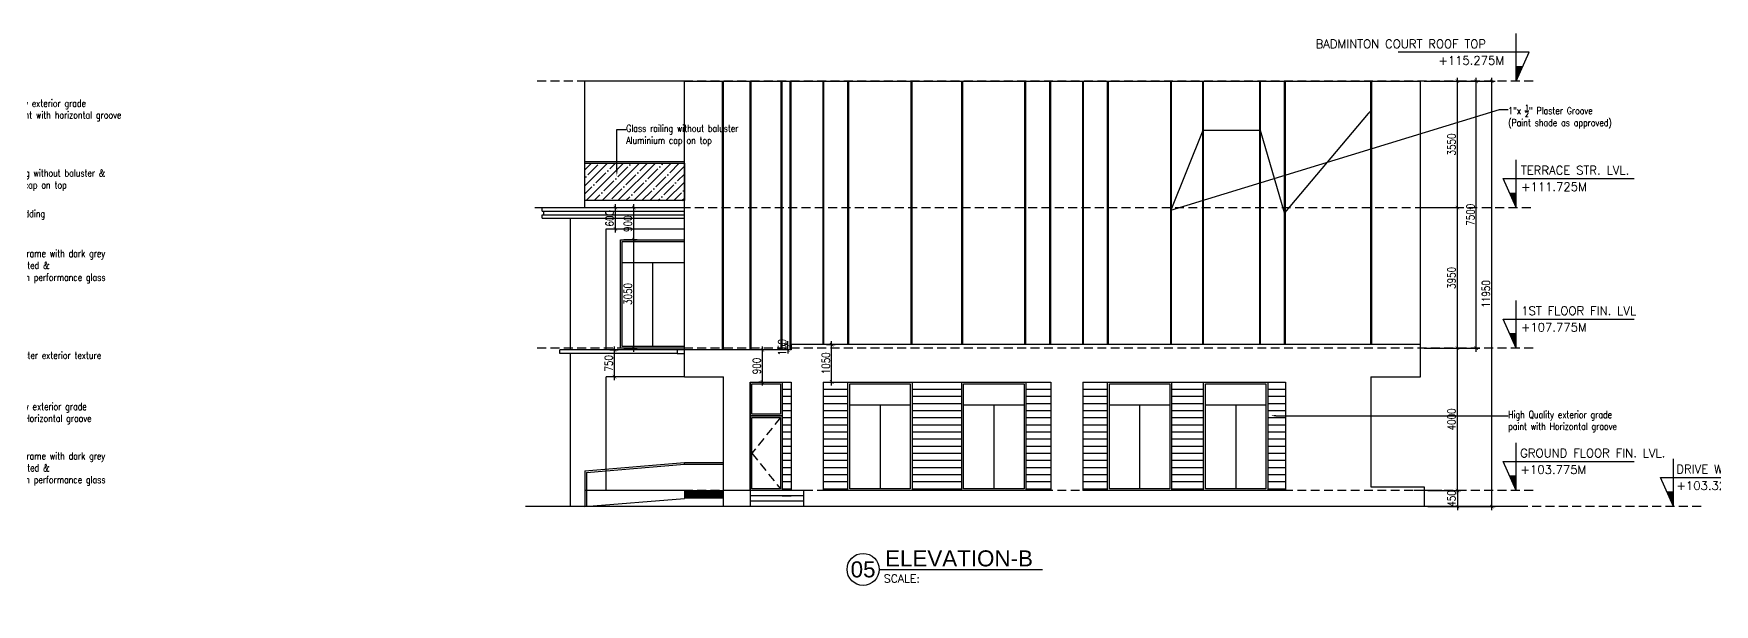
# Model space of a CAD drawing. Extents: x -32840 to 422982, y 280745 to 888746.
# Drawn here: x 17097 to 64353, y 495846 to 511885 of the extents above; entities that cross this region are included whole.
import ezdxf
from ezdxf import colors
from ezdxf.entities.mleader import LeaderData, LeaderLine
from ezdxf.enums import TextEntityAlignment as Align
from ezdxf.math import Vec2, Vec3

# ---------------------------------------------------------------- set-up
doc = ezdxf.new("R2010")
doc.units = 0
doc.header["$LTSCALE"] = 1000
doc.header["$PDMODE"] = 3
doc.linetypes.add('HIDDEN', pattern=[0.375, 0.25, -0.125])
doc.layers.get('Defpoints').update_dxf_attribs({"linetype": 'HIDDEN'})
for name, color, linetype in [('a-dim', 3, 'Continuous'), ('A-DOOR', 1, 'Continuous'), ('A-Door-Win', 1, 'Continuous'), ('A-Elev 01', 7, 'Continuous'), ('A-Elev 02', 6, 'Continuous'), ('A-Elev 03', 4, 'Continuous'), ('A-Elev 04', 2, 'Continuous'), ('A-HAT', 8, 'Continuous'), ('A-LVL', 31, 'HIDDEN'), ('A-Rail', 1, 'Continuous'), ('A-Tag LVl', 2, 'Continuous'), ('A-TXT', 6, 'Continuous')]:
    doc.layers.add(name, color=color, linetype=linetype)
doc.styles.add('Arial', font='arial.ttf')
doc.styles.add('ROMANS', font='romans.shx', dxfattribs={"width": 0.8})
doc.dimstyles.new('dim-1', dxfattribs={"dimscale": 100, "dimtxt": 2.25, "dimasz": 1, "dimexe": 1, "dimexo": 1, "dimgap": 0.5, "dimtad": 1, "dimdec": 0, "dimzin": 3, "dimdsep": 46, "dimtxsty": 'ROMANS', "dimblk": 'ARCHTICK', "dimcen": 0.0625, "dimdle": 1, "dimclrd": 256, "dimclre": 256, "dimclrt": 6, "dimadec": 0, "dimazin": 0, "dimtfac": 1, "dimtdec": 0, "dimtix": 1, "dimtmove": 1, "dimatfit": 3, "dimfxl": 1, "dimfrac": 2, "dimtolj": 1, "dimtzin": 3, "dimarcsym": 0})

# ---------------------------------------------------------------- blocks, each defined once
blk = doc.blocks.new('*U1610')
at = {"layer": 'A-HAT'}
blk.add_line((218, 0), (918, 0), dxfattribs=at)
blk = doc.blocks.new('*U1611')
at = {"layer": 'A-HAT', "color": 0, "linetype": 'ByBlock', "lineweight": -2}
for p in [(0, 3000), (0, 2800), (0, 2600), (0, 2400), (0, 2200), (0, 2000), (0, 1800), (0, 1600), (0, 1400), (0, 1200), (0, 1000), (0, 800), (0, 600), (0, 400), (0, 200), (0, 0)]:
    blk.add_blockref('*U1610', p, dxfattribs=at)
blk = doc.blocks.new('TAG-LABEL')
at = {"linetype": 'Continuous'}
blk.add_line((-65.32, 0), (-24.49, 0), dxfattribs=at)
blk.add_circle((-69.32, 0), 4, dxfattribs=at)
at = {"color": 6, "style": 'ROMANS'}
blk.add_text('SCALE:', height=2, dxfattribs=at).set_placement((-64.13, -3.31))
at = {"color": 6}
for tag, p, height, style in [('LABELNAME', (-63.82, 0.75), 4, 'Arial'), ('SCALE', (-52.05, -3.31), 2, 'ROMANS'), ('DES.LINE.01', (-63.94, -6.44), 2, 'ROMANS'), ('DES.LINE.02', (-63.94, -9.56), 2, 'ROMANS')]:
    blk.add_attdef(tag, p, '', height=height, dxfattribs=dict(at, style=style))
at = {"color": 6, "style": 'Arial'}
blk.add_attdef('88', text='', height=4, dxfattribs=at).set_placement((-69.32, 0), align=Align.MIDDLE_CENTER)
blk = doc.blocks.new('_ArchTick')
at = {"color": 0, "linetype": 'ByBlock', "const_width": 0.15}
blk.add_lwpolyline([(-0.5, -0.5), (0.5, 0.5)], dxfattribs=at)
blk = doc.blocks.new('*D1634')
at = {"layer": 'a-dim', "lineweight": -2, "transparency": 16777216}
for p, q in [((56194, 503045), (57227, 503045)), ((57127, 498945), (57127, 503145)), ((56294, 499045), (57227, 499045))]:
    blk.add_line(p, q, dxfattribs=at)
at = {"layer": 'Defpoints', "color": 0, "transparency": 16777216}
for p in [(56094, 503045), (57127, 503045), (56194, 499045)]:
    blk.add_point(p, dxfattribs=at)
at = {"layer": 'a-dim', "lineweight": -2, "transparency": 16777216, "xscale": 100, "yscale": 100, "zscale": 100}
for p, rotation in [((57127, 503045), 90), ((57127, 499045), 270)]:
    blk.add_blockref('_ArchTick', p, dxfattribs=dict(at, rotation=rotation))
at = {"layer": 'a-dim', "color": 6, "transparency": 16777216, "insert": (56964, 501045), "char_height": 225, "attachment_point": 5, "rotation": 90, "style": 'ROMANS'}
blk.add_mtext('\\A1;4000', dxfattribs=at)
blk = doc.blocks.new('*D1635')
at = {"layer": 'a-dim', "lineweight": -2, "transparency": 16777216}
for p, q in [((57127, 502945), (57127, 507095)), ((56194, 506995), (57227, 506995)), ((56194, 503045), (57227, 503045))]:
    blk.add_line(p, q, dxfattribs=at)
at = {"layer": 'Defpoints', "color": 0, "transparency": 16777216}
for p in [(56094, 506995), (57127, 506995), (56094, 503045)]:
    blk.add_point(p, dxfattribs=at)
at = {"layer": 'a-dim', "lineweight": -2, "transparency": 16777216, "xscale": 100, "yscale": 100, "zscale": 100}
for p, rotation in [((57127, 506995), 90), ((57127, 503045), 270)]:
    blk.add_blockref('_ArchTick', p, dxfattribs=dict(at, rotation=rotation))
at = {"layer": 'a-dim', "color": 6, "transparency": 16777216, "insert": (56964, 505020), "char_height": 225, "attachment_point": 5, "rotation": 90, "style": 'ROMANS'}
blk.add_mtext('\\A1;3950', dxfattribs=at)
blk = doc.blocks.new('*D1636')
at = {"layer": 'a-dim', "lineweight": -2, "transparency": 16777216}
for p, q in [((56194, 510545), (58194, 510545)), ((58094, 498495), (58094, 510645)), ((56294, 498595), (58194, 498595))]:
    blk.add_line(p, q, dxfattribs=at)
at = {"layer": 'Defpoints', "color": 0, "transparency": 16777216}
for p in [(56094, 510545), (58094, 510545), (56194, 498595)]:
    blk.add_point(p, dxfattribs=at)
at = {"layer": 'a-dim', "lineweight": -2, "transparency": 16777216, "xscale": 100, "yscale": 100, "zscale": 100}
for p, rotation in [((58094, 510545), 90), ((58094, 498595), 270)]:
    blk.add_blockref('_ArchTick', p, dxfattribs=dict(at, rotation=rotation))
at = {"layer": 'a-dim', "color": 6, "transparency": 16777216, "insert": (57931, 504570), "char_height": 225, "attachment_point": 5, "rotation": 90, "style": 'ROMANS'}
blk.add_mtext('\\A1;11950', dxfattribs=at)
blk = doc.blocks.new('*D1637')
at = {"layer": 'a-dim', "lineweight": -2, "transparency": 16777216}
for p, q in [((56194, 510545), (57227, 510545)), ((57127, 506895), (57127, 510645)), ((56194, 506995), (57227, 506995))]:
    blk.add_line(p, q, dxfattribs=at)
at = {"layer": 'Defpoints', "color": 0, "transparency": 16777216}
for p in [(56094, 510545), (57127, 510545), (56094, 506995)]:
    blk.add_point(p, dxfattribs=at)
at = {"layer": 'a-dim', "lineweight": -2, "transparency": 16777216, "xscale": 100, "yscale": 100, "zscale": 100}
for p, rotation in [((57127, 510545), 90), ((57127, 506995), 270)]:
    blk.add_blockref('_ArchTick', p, dxfattribs=dict(at, rotation=rotation))
at = {"layer": 'a-dim', "color": 6, "transparency": 16777216, "insert": (56964, 508770), "char_height": 225, "attachment_point": 5, "rotation": 90, "style": 'ROMANS'}
blk.add_mtext('\\A1;3550', dxfattribs=at)
blk = doc.blocks.new('*D1638')
at = {"layer": 'a-dim', "lineweight": -2, "transparency": 16777216}
for p, q in [((56294, 499045), (57227, 499045)), ((57127, 499045), (57127, 499145)), ((57127, 499045), (57127, 498595)), ((56294, 498595), (57227, 498595)), ((57127, 498595), (57127, 498495))]:
    blk.add_line(p, q, dxfattribs=at)
at = {"layer": 'Defpoints', "color": 0, "transparency": 16777216}
for p in [(56194, 499045), (56194, 498595), (57127, 498595)]:
    blk.add_point(p, dxfattribs=at)
at = {"layer": 'a-dim', "lineweight": -2, "transparency": 16777216, "xscale": 100, "yscale": 100, "zscale": 100}
for p, rotation in [((57127, 499045), 270), ((57127, 498595), 90)]:
    blk.add_blockref('_ArchTick', p, dxfattribs=dict(at, rotation=rotation))
at = {"layer": 'a-dim', "color": 6, "transparency": 16777216, "insert": (56964, 498820), "char_height": 225, "attachment_point": 5, "rotation": 90, "style": 'ROMANS'}
blk.add_mtext('\\A1;450', dxfattribs=at)
blk = doc.blocks.new('*D1639')
at = {"layer": 'a-dim', "lineweight": -2, "transparency": 16777216}
for p, q in [((56194, 510545), (57757, 510545)), ((57657, 502945), (57657, 510645)), ((56194, 503045), (57757, 503045))]:
    blk.add_line(p, q, dxfattribs=at)
at = {"layer": 'Defpoints', "color": 0, "transparency": 16777216}
for p in [(56094, 510545), (57657, 510545), (56094, 503045)]:
    blk.add_point(p, dxfattribs=at)
at = {"layer": 'a-dim', "lineweight": -2, "transparency": 16777216, "xscale": 100, "yscale": 100, "zscale": 100}
for p, rotation in [((57657, 510545), 90), ((57657, 503045), 270)]:
    blk.add_blockref('_ArchTick', p, dxfattribs=dict(at, rotation=rotation))
at = {"layer": 'a-dim', "color": 6, "transparency": 16777216, "insert": (57494, 506795), "char_height": 225, "attachment_point": 5, "rotation": 90, "style": 'ROMANS'}
blk.add_mtext('\\A1;7500', dxfattribs=at)
blk = doc.blocks.new('*U1616')
at = {"layer": 'A-HAT'}
blk.add_line((568, 0), (818, 0), dxfattribs=at)
blk = doc.blocks.new('*U1597')
at = {"layer": 'A-HAT', "color": 0, "linetype": 'ByBlock', "lineweight": -2}
for p in [(0, 3200), (0, 3000), (0, 2800), (0, 2600), (0, 2400), (0, 2200), (0, 2000), (0, 1800), (0, 1600), (0, 1400), (0, 1200), (0, 1000), (0, 800), (0, 600), (0, 400), (0, 200), (0, 0)]:
    blk.add_blockref('*U1616', p, dxfattribs=at)
blk = doc.blocks.new('*U1598')
at = {"layer": 'A-HAT'}
blk.add_line((18, 0), (1418, 0), dxfattribs=at)
blk = doc.blocks.new('*U1599')
at = {"layer": 'A-HAT', "color": 0, "linetype": 'ByBlock', "lineweight": -2}
for p in [(0, 3000), (0, 2800), (0, 2600), (0, 2400), (0, 2200), (0, 2000), (0, 1800), (0, 1600), (0, 1400), (0, 1200), (0, 1000), (0, 800), (0, 600), (0, 400), (0, 200), (0, 0)]:
    blk.add_blockref('*U1598', p, dxfattribs=at)
blk = doc.blocks.new('*U1600')
at = {"layer": 'A-HAT'}
blk.add_line((418, 0), (1118, 0), dxfattribs=at)
blk = doc.blocks.new('*U1601')
at = {"layer": 'A-HAT', "color": 0, "linetype": 'ByBlock', "lineweight": -2}
for p in [(0, 3000), (0, 2800), (0, 2600), (0, 2400), (0, 2200), (0, 2000), (0, 1800), (0, 1600), (0, 1400), (0, 1200), (0, 1000), (0, 800), (0, 600), (0, 400), (0, 200), (0, 0)]:
    blk.add_blockref('*U1600', p, dxfattribs=at)
blk = doc.blocks.new('*U1602')
at = {"layer": 'A-HAT'}
blk.add_line((218, 0), (918, 0), dxfattribs=at)
blk = doc.blocks.new('*U1603')
at = {"layer": 'A-HAT', "color": 0, "linetype": 'ByBlock', "lineweight": -2}
for p in [(0, 3000), (0, 2800), (0, 2600), (0, 2400), (0, 2200), (0, 2000), (0, 1800), (0, 1600), (0, 1400), (0, 1200), (0, 1000), (0, 800), (0, 600), (0, 400), (0, 200), (0, 0)]:
    blk.add_blockref('*U1602', p, dxfattribs=at)
blk = doc.blocks.new('*U1614')
at = {"layer": 'A-HAT'}
blk.add_line((18, 0), (918, 0), dxfattribs=at)
blk = doc.blocks.new('*U1615')
at = {"layer": 'A-HAT', "color": 0, "linetype": 'ByBlock', "lineweight": -2}
for p in [(0, 3000), (0, 2800), (0, 2600), (0, 2400), (0, 2200), (0, 2000), (0, 1800), (0, 1600), (0, 1400), (0, 1200), (0, 1000), (0, 800), (0, 600), (0, 400), (0, 200), (0, 0)]:
    blk.add_blockref('*U1614', p, dxfattribs=at)
blk = doc.blocks.new('*U1612')
at = {"layer": 'A-HAT'}
blk.add_line((218, 0), (718, 0), dxfattribs=at)
blk = doc.blocks.new('*U1613')
at = {"layer": 'A-HAT', "color": 0, "linetype": 'ByBlock', "lineweight": -2}
for p in [(0, 3000), (0, 2800), (0, 2600), (0, 2400), (0, 2200), (0, 2000), (0, 1800), (0, 1600), (0, 1400), (0, 1200), (0, 1000), (0, 800), (0, 600), (0, 400), (0, 200), (0, 0)]:
    blk.add_blockref('*U1612', p, dxfattribs=at)
blk = doc.blocks.new('TAG-LVL-SEC')
blk.add_hatch(color=256).paths.add_polyline_path([(0, 3.42), (-1.53, 3.42), (0, 0)])
for p, q in [((0, 0), (0, 11.17)), ((0, 0), (-3.06, 6.83)), ((-3.06, 6.83), (27.63, 6.83)), ((-1.53, 3.42), (0, 3.42))]:
    blk.add_line(p, q)
at = {"color": 6, "style": 'ROMANS'}
for tag, p in [('LEVEL', (1.61, 7.76)), ('LEVELTAG', (1.44, 3.9))]:
    blk.add_attdef(tag, p, '', height=2, dxfattribs=at)
blk = doc.blocks.new('*D1640')
at = {"layer": 'a-dim', "lineweight": -2, "transparency": 16777216}
for p, q in [((37598, 502995), (37489, 502995)), ((37589, 501995), (37589, 503095)), ((37598, 502095), (37489, 502095))]:
    blk.add_line(p, q, dxfattribs=at)
at = {"layer": 'Defpoints', "color": 0, "transparency": 16777216}
for p in [(37589, 502995), (37698, 502995), (37698, 502095)]:
    blk.add_point(p, dxfattribs=at)
at = {"layer": 'a-dim', "lineweight": -2, "transparency": 16777216, "xscale": 100, "yscale": 100, "zscale": 100}
for p, rotation in [((37589, 502995), 90), ((37589, 502095), 270)]:
    blk.add_blockref('_ArchTick', p, dxfattribs=dict(at, rotation=rotation))
at = {"layer": 'a-dim', "color": 6, "transparency": 16777216, "insert": (37427, 502545), "char_height": 225, "attachment_point": 5, "rotation": 90, "style": 'ROMANS'}
blk.add_mtext('\\A1;900', dxfattribs=at)
blk = doc.blocks.new('*D1641')
at = {"layer": 'a-dim', "lineweight": -2, "transparency": 16777216}
for p, q in [((39394, 503145), (39634, 503145)), ((39534, 501995), (39534, 503245)), ((39394, 502095), (39634, 502095))]:
    blk.add_line(p, q, dxfattribs=at)
at = {"layer": 'Defpoints', "color": 0, "transparency": 16777216}
for p in [(39294, 503145), (39534, 503145), (39294, 502095)]:
    blk.add_point(p, dxfattribs=at)
at = {"layer": 'a-dim', "lineweight": -2, "transparency": 16777216, "xscale": 100, "yscale": 100, "zscale": 100}
for p, rotation in [((39534, 503145), 90), ((39534, 502095), 270)]:
    blk.add_blockref('_ArchTick', p, dxfattribs=dict(at, rotation=rotation))
at = {"layer": 'a-dim', "color": 6, "transparency": 16777216, "insert": (39372, 502620), "char_height": 225, "attachment_point": 5, "rotation": 90, "style": 'ROMANS'}
blk.add_mtext('\\A1;1050', dxfattribs=at)
blk = doc.blocks.new('*D1642')
at = {"layer": 'a-dim', "lineweight": -2, "transparency": 16777216}
for p, q in [((38294, 503145), (38205, 503145)), ((38294, 502995), (38205, 502995)), ((38305, 503145), (38305, 503245)), ((38305, 502995), (38305, 503145)), ((38305, 502995), (38305, 502895))]:
    blk.add_line(p, q, dxfattribs=at)
at = {"layer": 'Defpoints', "color": 0, "transparency": 16777216}
for p in [(38305, 503145), (38394, 503145), (38394, 502995)]:
    blk.add_point(p, dxfattribs=at)
at = {"layer": 'a-dim', "lineweight": -2, "transparency": 16777216, "xscale": 100, "yscale": 100, "zscale": 100}
for p, rotation in [((38305, 503145), 270), ((38305, 502995), 90)]:
    blk.add_blockref('_ArchTick', p, dxfattribs=dict(at, rotation=rotation))
at = {"layer": 'a-dim', "color": 6, "transparency": 16777216, "insert": (38142, 503070), "char_height": 225, "attachment_point": 5, "rotation": 90, "style": 'ROMANS'}
blk.add_mtext('\\A1;150', dxfattribs=at)
blk = doc.blocks.new('*D1643')
at = {"layer": 'a-dim', "lineweight": -2, "transparency": 16777216}
for p, q in [((33294, 502995), (33529, 502995)), ((33429, 502145), (33429, 503095)), ((33294, 502245), (33529, 502245))]:
    blk.add_line(p, q, dxfattribs=at)
at = {"layer": 'Defpoints', "color": 0, "transparency": 16777216}
for p in [(33194, 502995), (33429, 502995), (33194, 502245)]:
    blk.add_point(p, dxfattribs=at)
at = {"layer": 'a-dim', "lineweight": -2, "transparency": 16777216, "xscale": 100, "yscale": 100, "zscale": 100}
for p, rotation in [((33429, 502995), 90), ((33429, 502245), 270)]:
    blk.add_blockref('_ArchTick', p, dxfattribs=dict(at, rotation=rotation))
at = {"layer": 'a-dim', "color": 6, "transparency": 16777216, "insert": (33266, 502620), "char_height": 225, "attachment_point": 5, "rotation": 90, "style": 'ROMANS'}
blk.add_mtext('\\A1;750', dxfattribs=at)
blk = doc.blocks.new('*D1644')
at = {"layer": 'a-dim', "lineweight": -2, "transparency": 16777216}
for p, q in [((33455, 506295), (33455, 507095)), ((33294, 506995), (33555, 506995)), ((33294, 506395), (33555, 506395))]:
    blk.add_line(p, q, dxfattribs=at)
at = {"layer": 'Defpoints', "color": 0, "transparency": 16777216}
for p in [(33194, 506995), (33455, 506995), (33194, 506395)]:
    blk.add_point(p, dxfattribs=at)
at = {"layer": 'a-dim', "lineweight": -2, "transparency": 16777216, "xscale": 100, "yscale": 100, "zscale": 100}
for p, rotation in [((33455, 506995), 90), ((33455, 506395), 270)]:
    blk.add_blockref('_ArchTick', p, dxfattribs=dict(at, rotation=rotation))
at = {"layer": 'a-dim', "color": 6, "transparency": 16777216, "insert": (33292, 506695), "char_height": 225, "attachment_point": 5, "rotation": 90, "style": 'ROMANS'}
blk.add_mtext('\\A1;600', dxfattribs=at)
blk = doc.blocks.new('*D1645')
at = {"layer": 'a-dim', "lineweight": -2, "transparency": 16777216}
for p, q in [((33969, 505995), (33969, 507095)), ((33694, 506995), (34069, 506995)), ((33694, 506095), (34069, 506095))]:
    blk.add_line(p, q, dxfattribs=at)
at = {"layer": 'Defpoints', "color": 0, "transparency": 16777216}
for p in [(33594, 506995), (33969, 506995), (33594, 506095)]:
    blk.add_point(p, dxfattribs=at)
at = {"layer": 'a-dim', "lineweight": -2, "transparency": 16777216, "xscale": 100, "yscale": 100, "zscale": 100}
for p, rotation in [((33969, 506995), 90), ((33969, 506095), 270)]:
    blk.add_blockref('_ArchTick', p, dxfattribs=dict(at, rotation=rotation))
at = {"layer": 'a-dim', "color": 6, "transparency": 16777216, "insert": (33806, 506545), "char_height": 225, "attachment_point": 5, "rotation": 90, "style": 'ROMANS'}
blk.add_mtext('\\A1;900', dxfattribs=at)
blk = doc.blocks.new('*D1646')
at = {"layer": 'a-dim', "lineweight": -2, "transparency": 16777216}
for p, q in [((33969, 502945), (33969, 506195)), ((33694, 506095), (34069, 506095)), ((33694, 503045), (34069, 503045))]:
    blk.add_line(p, q, dxfattribs=at)
at = {"layer": 'Defpoints', "color": 0, "transparency": 16777216}
for p in [(33594, 506095), (33969, 506095), (33594, 503045)]:
    blk.add_point(p, dxfattribs=at)
at = {"layer": 'a-dim', "lineweight": -2, "transparency": 16777216, "xscale": 100, "yscale": 100, "zscale": 100}
for p, rotation in [((33969, 506095), 90), ((33969, 503045), 270)]:
    blk.add_blockref('_ArchTick', p, dxfattribs=dict(at, rotation=rotation))
at = {"layer": 'a-dim', "color": 6, "transparency": 16777216, "insert": (33806, 504570), "char_height": 225, "attachment_point": 5, "rotation": 90, "style": 'ROMANS'}
blk.add_mtext('\\A1;3050', dxfattribs=at)

msp = doc.modelspace()

# ---------------------------------------------------------------- hatches: boundary and pattern name
at = {"layer": 'A-HAT'}
h = msp.add_hatch(dxfattribs=at)
h.set_pattern_fill('ANSI35', color=131, scale=50)
h.set_pattern_definition([(45, (-106178.37, 1257881.8), (-224.5064, 224.5064), []), (45, (-105953.86, 1257881.8), (-224.5064, 224.5064), [396.875, -79.375, 0, -79.375])])
h.paths.add_polyline_path([(32593.8, 508244.8), (35393.8, 508244.8), (35393.8, 507194.8), (32593.8, 507194.8)])

# ---------------------------------------------------------------- linework, layer by layer
msp.add_line((35393.8, 510544.8), (56093.8, 510544.8))
at = {"layer": 'A-DOOR'}
for p, q in [((32593.8, 508294.8), (35393.8, 508294.8)), ((32593.8, 508244.8), (35393.8, 508244.8))]:
    msp.add_line(p, q, dxfattribs=at)
at = {"layer": 'A-Door-Win'}
for p, q in [((35393.8, 505444.8), (33643.8, 505444.8)), ((34493.8, 505444.8), (34493.8, 503094.8)), ((41743.8, 501444.8), (40043.8, 501444.8)), ((40893.8, 501444.8), (40893.8, 499094.8)), ((44943.8, 501444.8), (43243.8, 501444.8)), ((44093.8, 501444.8), (44093.8, 499094.8)), ((49043.8, 501444.8), (47343.8, 501444.8)), ((48193.8, 501444.8), (48193.8, 499094.8)), ((51743.8, 501444.8), (50043.8, 501444.8)), ((50893.8, 501444.8), (50893.8, 499094.8))]:
    msp.add_line(p, q, dxfattribs=at)
at = {"layer": 'A-Door-Win', "color": 8, "linetype": 'HIDDEN'}
for p, q in [((38093.8, 501094.8), (37293.8, 500094.8)), ((37293.8, 500094.8), (38093.8, 499094.8))]:
    msp.add_line(p, q, dxfattribs=at)
at = {"layer": 'A-Door-Win'}
for points in [[(35393.8, 503044.8), (33593.8, 503044.8), (33593.8, 506094.8), (35393.8, 506094.8)], [(35393.8, 503094.8), (33643.8, 503094.8), (33643.8, 506044.8), (35393.8, 506044.8)], [(37243.8, 499044.8), (37243.8, 501144.8), (38143.8, 501144.8), (38143.8, 499044.8)]]:
    msp.add_lwpolyline(points, dxfattribs=at)
for points in [[(37243.8, 502094.8), (38143.8, 502094.8), (38143.8, 501144.8), (37243.8, 501144.8)], [(37293.8, 502044.8), (38093.8, 502044.8), (38093.8, 501194.8), (37293.8, 501194.8)], [(39993.8, 502094.8), (41793.8, 502094.8), (41793.8, 499044.8), (39993.8, 499044.8)], [(40043.8, 502044.8), (41743.8, 502044.8), (41743.8, 499094.8), (40043.8, 499094.8)], [(43193.8, 502094.8), (44993.8, 502094.8), (44993.8, 499044.8), (43193.8, 499044.8)], [(43243.8, 502044.8), (44943.8, 502044.8), (44943.8, 499094.8), (43243.8, 499094.8)], [(47293.8, 502094.8), (49093.8, 502094.8), (49093.8, 499044.8), (47293.8, 499044.8)], [(47343.8, 502044.8), (49043.8, 502044.8), (49043.8, 499094.8), (47343.8, 499094.8)], [(49993.8, 502094.8), (51793.8, 502094.8), (51793.8, 499044.8), (49993.8, 499044.8)], [(50043.8, 502044.8), (51743.8, 502044.8), (51743.8, 499094.8), (50043.8, 499094.8)], [(38093.8, 499094.8), (37293.8, 499094.8), (37293.8, 501094.8), (38093.8, 501094.8)]]:
    msp.add_lwpolyline(points, close=True, dxfattribs=at)
at = {"layer": 'A-Elev 01'}
for p, q in [((35393.8, 502244.8), (35393.8, 510544.8)), ((56093.8, 502244.8), (56093.8, 510544.8)), ((32593.8, 506994.8), (32593.8, 508294.8)), ((38393.8, 502994.8), (35193.8, 502994.8)), ((56093.8, 503144.8), (38393.8, 503144.8)), ((38393.8, 503144.8), (38393.8, 502994.8)), ((35393.8, 502244.8), (36493.8, 502244.8)), ((36493.8, 498594.8), (36493.8, 502244.8)), ((37243.8, 502094.8), (38393.8, 502094.8)), ((37243.8, 502094.8), (37243.8, 498594.8)), ((38393.8, 502094.8), (38393.8, 499044.8)), ((39293.8, 502094.8), (45693.8, 502094.8)), ((39293.8, 502094.8), (39293.8, 499044.8)), ((45693.8, 502094.8), (45693.8, 499044.8)), ((46593.8, 502094.8), (52293.8, 502094.8)), ((46593.8, 502094.8), (46593.8, 499044.8)), ((52293.8, 502094.8), (52293.8, 499044.8)), ((54693.8, 502244.8), (54693.8, 499144.8)), ((54693.8, 502244.8), (56093.8, 502244.8)), ((38743.8, 499044.8), (36493.8, 499044.8)), ((38743.8, 499044.8), (38743.8, 498594.8)), ((45693.8, 499044.8), (39293.8, 499044.8)), ((52293.8, 499044.8), (46593.8, 499044.8)), ((54693.8, 499144.8), (56193.8, 499144.8)), ((56193.8, 499144.8), (56193.8, 498594.8)), ((59051.4, 498594.8), (30926.3, 498594.8)), ((38743.8, 498894.8), (37243.8, 498894.8)), ((38743.8, 498744.8), (37243.8, 498744.8))]:
    msp.add_line(p, q, dxfattribs=at)
for points in [[(35193.8, 502994.8), (35193.8, 502894.8)], [(35193.8, 502894.8), (35393.8, 502894.8)]]:
    msp.add_lwpolyline(points, dxfattribs=at)
at = {"layer": 'A-Elev 02'}
msp.add_line((37243.8, 502094.8), (37243.8, 499044.8), dxfattribs=at)
at = {"layer": 'A-Elev 03'}
for p, q in [((35393.8, 499044.8), (32593.8, 499044.8)), ((35393.8, 499044.8), (35393.8, 498820)), ((32593.8, 498594.8), (35393.8, 498820)), ((35393.8, 499011.1), (36493.8, 499011.1)), ((35393.8, 498975.2), (36493.8, 498975.2)), ((35393.8, 498946.8), (36493.8, 498946.8)), ((35393.8, 498914), (36493.8, 498914)), ((35393.8, 498889.1), (36493.8, 498889.1)), ((35393.8, 498865), (36493.8, 498865)), ((35393.8, 498836.7), (36493.8, 498836.7))]:
    msp.add_line(p, q, dxfattribs=at)
msp.add_lwpolyline([(35393.8, 499044.8), (36493.8, 499044.8)], dxfattribs=at)
at = {"layer": 'A-Elev 04'}
for p, q in [((35393.8, 510544.8), (32593.8, 510544.8)), ((32593.8, 508294.8), (32593.8, 510544.8)), ((35393.8, 507194.8), (32593.8, 507194.8)), ((31393.8, 506994.8), (35393.8, 506994.8)), ((31393.8, 506894.8), (31393.8, 506994.8)), ((31393.8, 506894.8), (31443.8, 506894.8)), ((31393.8, 506694.8), (31393.8, 506794.8)), ((31393.8, 506794.8), (31443.8, 506794.8)), ((31393.8, 506694.8), (35393.8, 506694.8)), ((31443.8, 506794.8), (31443.8, 506894.8)), ((32193.8, 502994.8), (32193.8, 506694.8)), ((33193.8, 502994.8), (33193.8, 506394.8)), ((33193.8, 506394.8), (35393.8, 506394.8)), ((31893.8, 502894.8), (31893.8, 502994.8)), ((35393.8, 502994.8), (31893.8, 502994.8)), ((35193.8, 502894.8), (31893.8, 502894.8)), ((32193.8, 498594.8), (32193.8, 502894.8)), ((33193.8, 499044.8), (33193.8, 502244.8)), ((35393.8, 502244.8), (33193.8, 502244.8))]:
    msp.add_line(p, q, dxfattribs=at)
at = {"layer": 'A-Elev 04', "color": 8}
for p, q in [((31443.8, 506894.8), (35393.8, 506894.8)), ((31443.8, 506794.8), (35393.8, 506794.8))]:
    msp.add_line(p, q, dxfattribs=at)
at = {"layer": 'A-HAT'}
for p, q in [((36468.8, 502994.8), (36468.8, 510544.8)), ((36493.8, 502994.8), (36493.8, 510544.8)), ((37243.8, 502994.8), (37243.8, 510544.8)), ((37268.8, 502994.8), (37268.8, 510544.8)), ((38118.8, 502994.8), (38118.8, 510544.8)), ((38143.8, 502994.8), (38143.8, 510544.8)), ((38368.8, 502994.8), (38368.8, 510544.8)), ((38393.8, 502994.8), (38393.8, 510544.8)), ((39293.8, 503144.8), (39293.8, 510544.8)), ((39318.8, 503144.8), (39318.8, 510544.8)), ((39993.8, 503144.8), (39993.8, 510544.8)), ((40018.8, 503144.8), (40018.8, 510544.8)), ((41768.8, 503144.8), (41768.8, 510544.8)), ((41793.8, 503144.8), (41793.8, 510544.8)), ((43193.8, 503144.8), (43193.8, 510544.8)), ((43218.8, 503144.8), (43218.8, 510544.8)), ((44968.8, 503144.8), (44968.8, 510544.8)), ((44993.8, 503144.8), (44993.8, 510544.8)), ((45668.8, 503144.8), (45668.8, 510544.8)), ((45693.8, 503144.8), (45693.8, 510544.8)), ((46593.8, 503144.8), (46593.8, 510544.8)), ((46618.8, 503144.8), (46618.8, 510544.8)), ((47293.8, 503144.8), (47293.8, 510544.8)), ((47318.8, 503144.8), (47318.8, 510544.8)), ((49068.8, 503144.8), (49068.8, 510544.8)), ((49093.8, 503144.8), (49093.8, 510544.8)), ((49968.8, 503144.8), (49968.8, 510544.8)), ((49993.8, 503144.8), (49993.8, 510544.8)), ((51568.8, 503144.8), (51568.8, 510544.8)), ((51593.8, 503144.8), (51593.8, 510544.8)), ((52268.8, 503144.8), (52268.8, 510544.8)), ((52293.8, 503144.8), (52293.8, 510544.8)), ((54693.8, 503144.8), (54693.8, 510544.8)), ((54718.8, 503144.8), (54718.8, 510544.8)), ((56693.8, 499044.8), (55910.4, 499044.8))]:
    msp.add_line(p, q, dxfattribs=at)
at = {"layer": 'A-HAT', "color": 131}
msp.add_lwpolyline([(32593.8, 508244.8), (35393.8, 508244.8), (35393.8, 507194.8), (32593.8, 507194.8)], close=True, dxfattribs=at)
at = {"layer": 'A-LVL'}
for p, q in [((59254.8, 510544.8), (31188.4, 510544.8)), ((31188.4, 506994.8), (59254.8, 506994.8)), ((59254.8, 503044.8), (31199.9, 503044.8)), ((59254.8, 499044.8), (35393.8, 499044.8)), ((63978.9, 498594.8), (35393.8, 498594.8))]:
    msp.add_line(p, q, dxfattribs=at)
at = {"layer": 'A-Rail'}
for p, q in [((32593.8, 499598.3), (35393.8, 499831.8)), ((32593.8, 499598.3), (32593.8, 498594.8)), ((32643.8, 499552.3), (35393.8, 499781.6)), ((32643.8, 499552.3), (32643.8, 498594.8))]:
    msp.add_line(p, q, dxfattribs=at)
msp.add_lwpolyline([(35393.8, 499781.6), (35393.8, 499831.8)], dxfattribs=at)
at = {"layer": 'A-Rail', "color": 8}
for points in [[(35393.8, 499831.8), (36493.8, 499831.8)], [(35393.8, 499781.6), (36493.8, 499781.6)]]:
    msp.add_lwpolyline(points, dxfattribs=at)

# ---------------------------------------------------------------- block references
at = {"layer": 'A-HAT', "xscale": -1, "rotation": 180}
for name, p in [('*U1597', (37575.3, 502094.8)), ('*U1611', (39075.3, 502094.8)), ('*U1599', (41775.3, 502094.8)), ('*U1601', (44575.3, 502094.8)), ('*U1603', (46375.3, 502094.8)), ('*U1615', (49075.3, 502094.8)), ('*U1613', (51575.3, 502094.8))]:
    msp.add_blockref(name, p, dxfattribs=at)
at = {"layer": 'A-Tag LVl'}
ref = msp.add_blockref('TAG-LVL-SEC', (58778, 510544.8), dxfattribs=dict(at, xscale=-120, yscale=120, zscale=120))
ref.add_attrib('LEVEL', 'BADMINTON COURT ROOF TOP', (53140.4, 511476.3), dxfattribs={"layer": '0', "color": 6, "height": 240, "style": 'ROMANS'})
ref.add_attrib('LEVELTAG', '+115.275M', (56591.3, 511012.3), dxfattribs={"layer": '0', "color": 6, "height": 240, "style": 'ROMANS'})
ref = msp.add_blockref('TAG-LVL-SEC', (58778, 506994.8), dxfattribs=dict(at, xscale=120, yscale=120, zscale=120))
ref.add_attrib('LEVEL', 'TERRACE STR. LVL.', (58914.4, 507926.3), dxfattribs={"layer": '0', "color": 6, "height": 240, "style": 'ROMANS'})
ref.add_attrib('LEVELTAG', '+111.725M', (58915.9, 507462.3), dxfattribs={"layer": '0', "color": 6, "height": 240, "style": 'ROMANS'})
ref = msp.add_blockref('TAG-LVL-SEC', (58778, 503044.8), dxfattribs=dict(at, xscale=120, yscale=120, zscale=120))
ref.add_attrib('LEVEL', '1ST FLOOR FIN. LVL', (58923.3, 503976.3), dxfattribs={"layer": '0', "color": 6, "height": 240, "style": 'ROMANS'})
ref.add_attrib('LEVELTAG', '+107.775M', (58914.2, 503512.3), dxfattribs={"layer": '0', "color": 6, "height": 240, "style": 'ROMANS'})
ref = msp.add_blockref('TAG-LVL-SEC', (58778, 499044.8), dxfattribs=dict(at, xscale=120, yscale=120, zscale=120))
ref.add_attrib('LEVEL', 'GROUND FLOOR FIN. LVL.', (58892.8, 499976.3), dxfattribs={"layer": '0', "color": 6, "height": 240, "style": 'ROMANS'})
ref.add_attrib('LEVELTAG', '+103.775M ', (58901, 499512.3), dxfattribs={"layer": '0', "color": 6, "height": 240, "style": 'ROMANS'})
ref = msp.add_blockref('TAG-LVL-SEC', (63201, 498594.8), dxfattribs=dict(at, xscale=120, yscale=120, zscale=120))
ref.add_attrib('LEVEL', 'DRIVE WAY FIN. LVL.', (63285.4, 499526.3), dxfattribs={"layer": '0', "color": 6, "height": 240, "style": 'ROMANS'})
ref.add_attrib('LEVELTAG', '+103.325M ', (63285.2, 499062.3), dxfattribs={"layer": '0', "color": 6, "height": 240, "style": 'ROMANS'})
ref = msp.add_blockref('TAG-LABEL', (48216.4, 496829.6), dxfattribs=dict(at, xscale=112.5, yscale=112.5, zscale=112.5))
ref.add_attrib('88', '05', dxfattribs={"layer": '0', "color": 6, "height": 450, "style": 'Arial'}).set_placement((40418, 496829.6), align=Align.MIDDLE_CENTER)
ref.add_attrib('LABELNAME', 'ELEVATION-B', (41036.7, 496914), dxfattribs={"layer": '0', "color": 6, "height": 450, "style": 'Arial'})

# ---------------------------------------------------------------- dimensions: what is measured, and where the dimension line sits
at = {"layer": 'a-dim'}
for base, p1, p2, picture, middle in [((58093.6, 510544.8), (56193.8, 498594.8), (56093.8, 510544.8), '*D1636', (57931.1, 504569.8)), ((57126.9, 510544.8), (56093.8, 506994.8), (56093.8, 510544.8), '*D1637', (56964.4, 508769.8)), ((57657, 510544.8), (56093.8, 503044.8), (56093.8, 510544.8), '*D1639', (57494.5, 506794.8)), ((33454.8, 506994.8), (33193.8, 506394.8), (33193.8, 506994.8), '*D1644', (33292.3, 506694.8)), ((33968.6, 506994.8), (33593.8, 506094.8), (33593.8, 506994.8), '*D1645', (33806.1, 506544.8)), ((57126.9, 506994.8), (56093.8, 503044.8), (56093.8, 506994.8), '*D1635', (56964.4, 505019.8)), ((33968.6, 506094.8), (33593.8, 503044.8), (33593.8, 506094.8), '*D1646', (33806.1, 504569.8)), ((38304.9, 503144.8), (38393.8, 502994.8), (38393.8, 503144.8), '*D1642', (38142.4, 503069.8)), ((33428.5, 502994.8), (33193.8, 502244.8), (33193.8, 502994.8), '*D1643', (33266, 502619.8)), ((37589.1, 502994.8), (37698.4, 502094.8), (37698.4, 502994.8), '*D1640', (37426.6, 502544.8)), ((39534.4, 503144.8), (39293.8, 502094.8), (39293.8, 503144.8), '*D1641', (39371.9, 502619.8)), ((57126.9, 503044.8), (56193.8, 499044.8), (56093.8, 503044.8), '*D1634', (56964.4, 501044.8)), ((57126.9, 498594.8), (56193.8, 499044.8), (56193.8, 498594.8), '*D1638', (56964.4, 498819.8))]:
    dim = msp.add_linear_dim(base=base, p1=p1, p2=p2, angle=90, dimstyle='dim-1', dxfattribs=at)
    dim.commit()
    dim.dimension.update_dxf_attribs({"geometry": picture, "text_midpoint": middle})

# ---------------------------------------------------------------- leaders
at = {"layer": 'A-TXT'}
ml = msp.add_multileader_mtext('Standard', dxfattribs=at)
ml.set_content('High quality exterior grade \\Ptexture paint with horizontal groove', color=256, style='ROMANS')
ml.set_leader_properties()
ml.build(insert=Vec2(0, 0))
ml.multileader.update_dxf_attribs({"dogleg_length": 50, "arrow_head_size": 150})
ctx = ml.context
ctx.base_point, ctx.char_height, ctx.arrow_head_size, ctx.plane_origin = Vec3(15666.8, 509896.1), 200, 150, Vec3(18890.3, 510846.6)
notes = []
notes.append((ctx, [(0, (1, 1, 0), (15423.6, 509896.1), (1, 0), 243.2, [(1, [(13420.6, 509896.1)], 0, [])])]))
ctx.mtext.insert, ctx.mtext.flow_direction = Vec3(15668.8, 510029.4), 5
ml = msp.add_multileader_mtext('Standard', dxfattribs=at)
ml.set_content('\\A1;1"x {\\H0.7x;\\S1/2;}" Plaster Groove\\P{\\A0;(Paint shade as approved)}', color=256, style='ROMANS')
ml.set_leader_properties()
ml.build(insert=Vec2(0, 0))
ml.multileader.update_dxf_attribs({"dogleg_length": 50, "arrow_head_size": 150})
ctx = ml.context
ctx.base_point, ctx.char_height, ctx.arrow_head_size, ctx.plane_origin = Vec3(58553, 509752.2), 200, 150, Vec3(61776.5, 510702.7)
notes.append((ctx, [(0, (1, 1, 0), (58309.7, 509752.2), (1, 0), 243.2, [(4, [(54718.8, 509752.2), (52268.8, 506844.8), (51593.8, 509160.8), (49968.8, 509160.8), (49068.8, 506919.8)], 0, [])])]))
ctx.mtext.insert, ctx.mtext.flow_direction = Vec3(58555, 509885.5), 5
ml = msp.add_multileader_mtext('Standard', dxfattribs=at)
ml.set_content('Glass railing without baluster\\PAluminium cap on top', color=256, style='ROMANS')
ml.set_leader_properties()
ml.build(insert=Vec2(0, 0))
ml.multileader.update_dxf_attribs({"dogleg_length": 50, "arrow_head_size": 150})
ctx = ml.context
ctx.base_point, ctx.char_height, ctx.arrow_head_size, ctx.plane_origin = Vec3(33757.1, 509187.3), 200, 150, Vec3(41587.4, 508400.7)
notes.append((ctx, [(0, (1, 1, 0), (33494, 509187.3), (1, 0), 263.1, [(0, [(33494, 507894.4)], 0, [])])]))
ctx.mtext.insert, ctx.mtext.flow_direction = Vec3(33759.1, 509320.6), 5
ml = msp.add_multileader_mtext('Standard', dxfattribs=at)
ml.set_content('Glass railing without baluster & \\Paluminum cap on top  ', color=256, style='ROMANS')
ml.set_leader_properties()
ml.build(insert=Vec2(0, 0))
ml.multileader.update_dxf_attribs({"dogleg_length": 50, "arrow_head_size": 150})
ctx = ml.context
ctx.base_point, ctx.char_height, ctx.arrow_head_size, ctx.plane_origin = Vec3(15666.8, 507933.1), 200, 150, Vec3(18890.3, 508883.6)
notes.append((ctx, [(0, (1, 1, 0), (15423.6, 507933.1), (1, 0), 243.2, [(1, [(3112.3, 507933.1)], 0, [])])]))
ctx.mtext.insert, ctx.mtext.flow_direction = Vec3(15668.8, 508066.4), 5
ml = msp.add_multileader_mtext('Standard', dxfattribs=at)
ml.set_content('Granite cladding', color=256, style='ROMANS')
ml.set_leader_properties()
ml.build(insert=Vec2(0, 0))
ml.multileader.update_dxf_attribs({"dogleg_length": 50, "arrow_head_size": 150})
ctx = ml.context
ctx.base_point, ctx.char_height, ctx.arrow_head_size, ctx.plane_origin = Vec3(15666.8, 506794.8), 200, 150, Vec3(18890.3, 507745.4)
notes.append((ctx, [(0, (1, 1, 0), (15423.6, 506794.8), (1, 0), 243.2, [(1, [(-10652.1, 506794.8)], 0, [])])]))
ctx.mtext.insert, ctx.mtext.flow_direction = Vec3(15668.8, 506928.2), 5
ml = msp.add_multileader_mtext('Standard', dxfattribs=at)
ml.set_content('Aluminum frame with dark grey \\Ppowder coated & \\PDGU or high performance glass', color=256, style='ROMANS')
ml.set_leader_properties()
ml.build(insert=Vec2(0, 0))
ml.multileader.update_dxf_attribs({"dogleg_length": 50, "arrow_head_size": 150})
ctx = ml.context
ctx.base_point, ctx.char_height, ctx.arrow_head_size, ctx.plane_origin = Vec3(15666.8, 505673.4), 200, 150, Vec3(18890.3, 506623.9)
notes.append((ctx, [(0, (1, 1, 0), (15423.6, 505673.4), (1, 0), 243.2, [(1, [(2212.7, 505673.4)], 0, [])])]))
ctx.mtext.insert, ctx.mtext.flow_direction = Vec3(15668.8, 505806.7), 5
ml = msp.add_multileader_mtext('Standard', dxfattribs=at)
ml.set_content('Bubble plaster exterior texture \\Pwith paint  ', color=256, style='ROMANS')
ml.set_leader_properties()
ml.build(insert=Vec2(0, 0))
ml.multileader.update_dxf_attribs({"dogleg_length": 50, "arrow_head_size": 150})
ctx = ml.context
ctx.base_point, ctx.char_height, ctx.arrow_head_size, ctx.plane_origin = Vec3(15666.8, 502809), 200, 150, Vec3(18890.3, 503759.6)
notes.append((ctx, [(0, (1, 1, 0), (15423.6, 502809), (1, 0), 243.2, [(0, [(12814.9, 502809)], 0, [])])]))
ctx.mtext.insert, ctx.mtext.flow_direction = Vec3(15668.8, 502942.4), 5
ml = msp.add_multileader_mtext('Standard', dxfattribs=at)
ml.set_content('High Quality exterior grade\\Ppaint with Horizontal groove ', color=256, style='ROMANS')
ml.set_leader_properties()
ml.build(insert=Vec2(0, 0))
ml.multileader.update_dxf_attribs({"dogleg_length": 50, "arrow_head_size": 150})
ctx = ml.context
ctx.base_point, ctx.char_height, ctx.arrow_head_size, ctx.plane_origin = Vec3(15666.8, 501372.9), 200, 150, Vec3(18890.3, 502323.5)
notes.append((ctx, [(0, (1, 1, 0), (15423.6, 501372.9), (1, 0), 243.2, [(0, [(12814.9, 501372.9)], 0, [])])]))
ctx.mtext.insert, ctx.mtext.flow_direction = Vec3(15668.8, 501506.3), 5
ml = msp.add_multileader_mtext('Standard', dxfattribs=at)
ml.set_content('High Quality exterior grade\\Ppaint with Horizontal groove ', color=256, style='ROMANS')
ml.set_leader_properties()
ml.build(insert=Vec2(0, 0))
ml.multileader.update_dxf_attribs({"dogleg_length": 50, "arrow_head_size": 150})
ctx = ml.context
ctx.base_point, ctx.char_height, ctx.arrow_head_size, ctx.plane_origin = Vec3(58553, 501147.9), 200, 150, Vec3(61776.5, 502098.4)
notes.append((ctx, [(0, (1, 1, 0), (58309.7, 501147.9), (1, 0), 243.2, [(0, [(51879.8, 501147.9)], 0, [])])]))
ctx.mtext.insert, ctx.mtext.flow_direction = Vec3(58555, 501281.2), 5
ml = msp.add_multileader_mtext('Standard', dxfattribs=at)
ml.set_content('Aluminum frame with dark grey \\Ppowder coated & \\PDGU or high performance glass', color=256, style='ROMANS')
ml.set_leader_properties()
ml.build(insert=Vec2(0, 0))
ml.multileader.update_dxf_attribs({"dogleg_length": 50, "arrow_head_size": 150})
ctx = ml.context
ctx.base_point, ctx.char_height, ctx.arrow_head_size, ctx.plane_origin = Vec3(15666.8, 499983.4), 200, 150, Vec3(18890.3, 500933.9)
notes.append((ctx, [(0, (1, 1, 0), (15423.6, 499983.4), (1, 0), 243.2, [(1, [(3112.3, 499983.4)], 0, [])])]))
ctx.mtext.insert, ctx.mtext.flow_direction = Vec3(15668.8, 500116.7), 5
for ctx, leaders in notes:
    for number, flags, end, landing, length, lines in leaders:
        leader = LeaderData()
        leader.index, (leader.has_last_leader_line, leader.has_dogleg_vector, leader.attachment_direction) = number, flags
        leader.last_leader_point, leader.dogleg_vector, leader.dogleg_length = Vec3(end), Vec3(landing), length
        for number, points, colour, breaks in lines:
            line = LeaderLine()
            line.index, line.vertices, line.color, line.breaks = number, Vec3.list(points), colors.encode_raw_color(colour), breaks
            leader.lines.append(line)
        ctx.leaders.append(leader)

doc.saveas('drawing.dxf')
